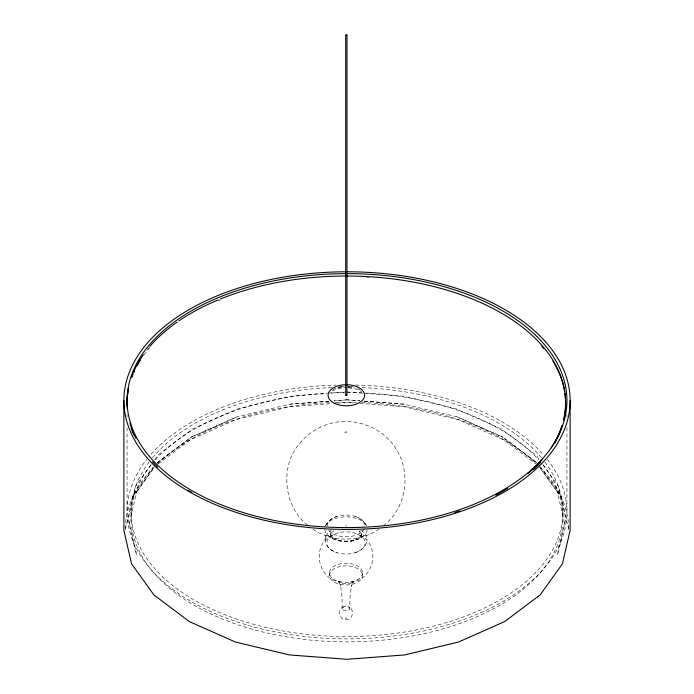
<?xml version="1.0" encoding="UTF-8"?>
<svg xmlns="http://www.w3.org/2000/svg" width="694" height="694" viewBox="0 0 694 694"><rect width="100%" height="100%" fill="white"/><g stroke="black" fill="none" stroke-linecap="round" stroke-linejoin="round"><path stroke-width="0.52" stroke-dasharray="3.47 2.6" d="M342.237 608.577L341.986 596.97L340.615 585.415L340.797 586.23L338.88 582.119L339.618 583.151L338.195 581.65L340.884 583.125L346.02 583.827L351.155 583.125L353.845 581.65L352.422 583.151L353.159 582.119L351.242 586.23L351.433 585.415L350.054 596.97L349.802 608.577A3.782 2.186 0 0 1 344.129 610.468A3.782 2.186 0 0 1 344.129 606.686A3.782 2.186 0 0 1 349.802 608.577M325.113 538.908C324.376 545.614 330.63 550.715 336.451 552.485A19.128 11.043 0 0 0 365.157 542.916A19.128 11.043 0 0 0 336.451 533.348A19.128 11.043 0 0 0 336.451 552.485M325.746 536.141L327.993 532.74L331.402 530.173M325.026 539.281L325.824 535.785M325.616 525.618C327.533 520.994 332.01 518.028 336.599 516.483M132.728 497.156L154.233 467.227M150.936 464.798L135.764 486L128.182 519.077L135.668 552.598L136.779 554.905L129.362 522.382L129.249 524.213L136.796 491.092L136.128 492.723L154.198 467.539M154.684 459.575L158.059 454.986L192.732 428.892L238.103 408.775L290.63 396.213L326.787 393.472M153.435 466.75L132.927 495.421L125.172 530.303A221.828 128.078 0 0 1 153.313 467.869M157.937 462.325L157.156 463.045L192.342 436.569L191.596 437.012L237.114 416.842M345.326 618.927L346.714 617.539M383.47 525.722C406.545 508.129 411.637 472.657 395.91 448.645C385.344 431.512 365.738 421.735 345.881 421.345C321.738 421.432 299.01 436.708 290.196 459.315C282.154 482.451 288.383 510.55 308.292 525.722M364.393 535.204C354.391 543.862 337.648 543.862 327.655 535.204M157.399 462.447L190.963 437.194L236.801 416.877L290.118 404.168L328.756 401.227M158.223 463.87L190.052 439.918L235.969 419.584L289.528 406.779L332.096 403.544M333.736 530.815L330.917 533.651L331.212 532.845L330.682 535.135L330.552 533.365L331.081 535.681L330.665 534.927L332.261 537.139L331.706 536.601L337.752 540.097L337.345 539.923L346.02 541.259L354.695 539.923L354.287 540.097L360.342 536.601L359.787 537.139L361.374 534.927L360.958 535.681L361.487 533.365L361.357 535.135L360.837 532.845L361.123 533.651L359.561 531.474L360.013 532.107L357.445 530.173M379.288 528.984C359.865 542.439 331.897 542.439 312.474 528.984M332.495 535.109C310.261 544.981 317.722 580.878 341.734 582.093M332.096 390.852L338.75 388.414L344.233 387.746M344.129 606.686C336.989 608.412 338.724 619.942 346.02 619.586C353.315 619.942 355.059 608.412 347.911 606.686M355.588 552.485C361.418 550.715 367.664 545.614 366.926 538.908M350.305 582.093C374.318 580.878 381.778 544.981 359.553 535.109M338.021 387.278L344.181 386.48M331.047 393.142L344.875 392.093M289.953 404.16L328.704 401.219M337.423 403.136L347 402.407L354.452 402.971M348.388 386.584L354.244 387.313M348.336 387.842L355.944 388.909L361.774 391.589M347 391.928L362.953 393.142M364.02 393.229L403.37 396.213L455.897 408.775L501.268 428.892L535.942 454.986L539.316 459.575M364.22 401.141L404.047 404.16M364.177 401.149L403.882 404.168L457.199 416.877L503.037 437.194L536.601 462.447M359.77 403.379L404.472 406.779L458.031 419.584L503.948 439.918L535.777 463.87M355.441 516.483C360.039 518.028 364.506 520.994 366.432 525.618M456.886 416.842L502.404 437.012L501.658 436.569L536.844 463.045L536.063 462.325M360.689 530.207C363.994 532.098 366.883 535.282 367.013 539.281M543.064 464.798L558.236 486L565.818 519.077L558.332 552.598L557.221 554.905L564.638 522.382L564.751 524.213L557.204 491.092L557.872 492.723L539.802 467.539M540.565 466.75L561.073 495.421L568.828 530.303A221.828 128.078 0 0 0 540.687 467.869M539.151 466.368L561.273 497.156M566.937 414.656L566.937 416.816M566.937 427.625L566.937 511.912M562.895 511.912L562.895 517.212M362.572 572.862A16.552 9.551 0 0 1 337.744 581.138A16.552 9.551 0 0 1 337.744 564.586A16.552 9.551 0 0 1 362.572 572.862L362.572 575.395A16.552 9.551 0 0 1 337.744 583.671A16.552 9.551 0 0 1 337.744 567.119A16.552 9.551 0 0 1 362.572 575.395M329.468 572.862L329.468 575.395M131.105 511.912L131.105 517.212M127.063 414.656L127.063 416.816M127.063 427.625L127.063 511.912M332.86 389.794A17.567 10.141 0 0 1 339.236 387.018M340.303 386.775A17.567 10.141 0 0 1 344.771 386.194M347.529 386.176A17.567 10.141 0 0 1 349.351 386.306M351.147 386.541A17.567 10.141 0 0 1 353.732 387.096M357.601 388.519A17.567 10.141 0 0 1 360.013 389.933M144.057 354.808A219.269 126.594 0 0 1 149.965 347.338M218.116 300.962A219.269 126.594 0 0 1 220.224 300.103M366.874 277.617A219.269 126.594 0 0 1 369.034 277.747M147.432 349.351A219.269 126.594 0 0 1 148.681 347.824M542.881 464.789A215.895 124.651 0 0 1 347 641.863A215.895 124.651 0 0 1 151.119 464.789M155.395 459.766A215.895 124.651 0 0 1 327.507 393.073M328.592 393.021A215.895 124.651 0 0 1 344.849 392.57M347 392.561A215.895 124.651 0 0 1 362.147 392.873M366.493 393.073A215.895 124.651 0 0 1 538.605 459.766M547.228 459.376A219.937 126.976 0 0 1 347 638.888A219.937 126.976 0 0 1 146.772 459.376M151.066 454.232A219.937 126.976 0 0 1 336.2 385.083M355.632 385.031A219.937 126.976 0 0 1 542.934 454.232M544.877 462.057A215.895 124.651 0 0 1 347 636.563A215.895 124.651 0 0 1 149.123 462.057M152.507 457.797A215.895 124.651 0 0 1 331.853 387.573M338.368 387.365A215.895 124.651 0 0 1 347 387.261M348.076 387.269A215.895 124.651 0 0 1 353.472 387.321M362.147 387.573A215.895 124.651 0 0 1 541.494 457.797M157.755 463.479A221.828 128.078 0 0 1 330.943 402.563M335.237 402.407A221.828 128.078 0 0 1 356.612 402.355M361.982 402.52A221.828 128.078 0 0 1 536.245 463.479M367.152 530.147A21.21 12.249 0 0 1 345.1 541.32A21.21 12.249 0 0 1 324.809 529.088M325.529 525.913A21.21 12.249 0 0 1 346.02 516.839A21.21 12.249 0 0 1 366.51 525.913M364.229 528.724A18.851 10.878 0 0 1 346.844 536.774A18.851 10.878 0 0 1 328.305 529.626M327.169 525.905A18.851 10.878 0 0 1 346.02 515.026A18.851 10.878 0 0 1 364.871 525.905M345.716 525.852L346.341 525.905L345.742 525.809M347 399.831L334.083 400.811L347 399.848L359.917 400.811L347 399.848M345.386 432.935L345.178 432.848A0.998 0.581 0 0 1 345.543 431.894A0.998 0.581 0 0 1 346.879 432.483A0.998 0.581 0 0 1 345.386 432.935"/><path stroke-width="1.04" d="M346.02 395.285L346.653 395.25M345.733 35.186L346.974 35.038L346.974 395.242L346.384 395.632L345.699 395.294L345.699 35.09L346.974 35.038M570.121 400.603L570.121 530.294L562.478 563.745L540.132 594.897L504.685 621.564L458.448 642.063L404.689 654.919L347 659.3L289.311 654.919L235.552 642.063L189.384 621.607L153.868 594.897L131.522 563.745L123.879 530.294L123.879 400.603M561.429 428.241A219.269 126.594 0 0 1 554.541 443.353M540.713 462.239A219.269 126.594 0 0 1 533.452 469.647M134.055 435.346A219.269 126.594 0 0 1 131.244 428.241M127.089 405.357A219.269 126.594 0 0 1 128.104 391.416M131.929 377.163A219.269 126.594 0 0 1 133.04 374.318M133.855 372.418A219.269 126.594 0 0 1 134.714 370.527M137.091 365.825A219.269 126.594 0 0 1 140.362 360.255M541.702 346.185A219.269 126.594 0 0 1 543.784 348.605M552.84 361.088A219.269 126.594 0 0 1 564.569 391.355M564.89 393.429A219.269 126.594 0 0 1 564.187 418.022M562.053 425.309A219.269 126.594 0 0 1 551.131 447.856M542.057 459.697A219.269 126.594 0 0 1 527.839 473.646M507.739 488.307A219.269 126.594 0 0 1 495.75 495.273M459.758 510.966A219.269 126.594 0 0 1 454.683 512.684M191.952 492.514A219.269 126.594 0 0 1 188.187 490.311M157.738 467.192A219.269 126.594 0 0 1 152.411 461.692M135.972 438.322A219.269 126.594 0 0 1 129.96 423.114M127.314 408.61A219.269 126.594 0 0 1 128.494 388.258M131.582 377.085A219.269 126.594 0 0 1 143.406 354.677M149.965 346.306A219.269 126.594 0 0 1 177.17 322.094M178.931 320.871A219.269 126.594 0 0 1 218.116 299.938M220.224 299.071A219.269 126.594 0 0 1 460.669 294.603A219.269 126.594 0 0 1 563.485 420.174M347 273.627A219.937 126.976 0 0 1 537.65 463.913A219.937 126.976 0 0 1 156.887 464.451A219.937 126.976 0 0 1 345.924 273.627M347 271.788A223.121 128.815 0 0 1 540.409 464.841A223.121 128.815 0 0 1 154.129 465.37A223.121 128.815 0 0 1 345.933 271.788M334.621 403.353A18.27 10.549 0 0 0 364.333 397.072A18.27 10.549 0 0 0 340.06 385.361A18.27 10.549 0 0 0 334.621 403.353"/></g></svg>
